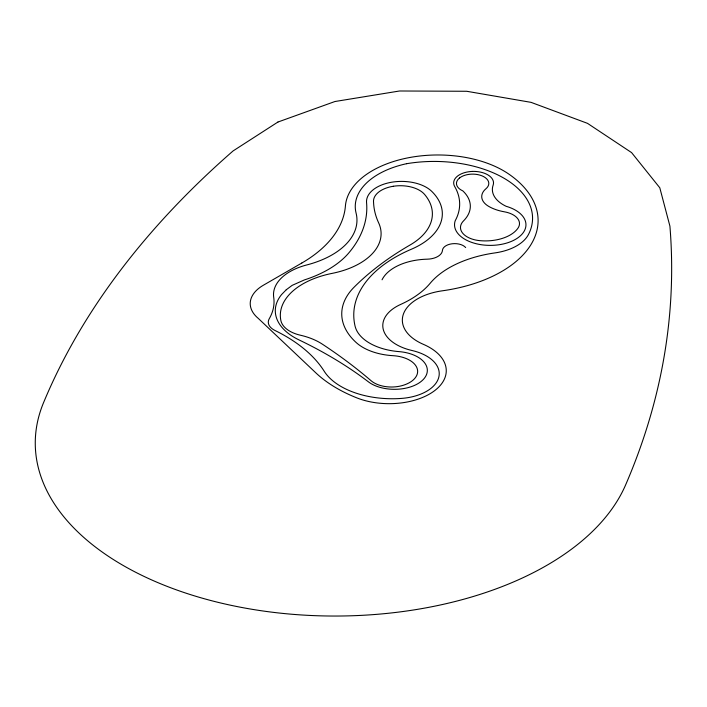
<?xml version="1.0" encoding="UTF-8"?>
<svg xmlns="http://www.w3.org/2000/svg" width="707" height="707" viewBox="0 0 707 707"><rect width="100%" height="100%" fill="white"/><g stroke="black" fill="none" stroke-linecap="round" stroke-linejoin="round"><path stroke-width="1.06" d="M465.674 247.556A12.258 7.079 0 0 0 452.144 243.774A12.258 7.079 0 0 0 442.441 250.411A15.854 9.156 0 0 1 427.258 259.177A49.075 28.333 0 0 0 382.045 279.795M286.282 289.737L281.563 294.572A65.716 37.939 0 0 0 299.043 339.926A436.21 251.842 0 0 1 368.365 381.807A32.805 18.939 0 0 0 422.821 379.968A32.805 18.939 0 0 0 399.04 351.618A51.505 29.738 0 0 1 355.108 326.254A141.488 81.685 0 0 1 411.288 249.271A76.356 44.09 0 0 0 431.668 191.305A35.023 20.22 0 0 0 391.404 182.265A35.023 20.22 0 0 0 366.562 202.67A177.333 102.382 0 0 1 348.966 252.726A107.835 62.26 0 0 1 304.417 279.91L292.168 285.354L286.282 289.737M277.931 122.037L233.107 150.918A1346.481 783.162 -0.2 0 0 43.684 402.336A299.627 172.985 0 0 0 263.004 610.989A299.627 172.985 0 0 0 625.43 485.347A1522.657 886.587 0 0 0 669.909 226.125L659.799 187.788L631.59 152.606L587.508 123.354L531.054 102.356L466.7 91.274L399.543 90.991L334.915 101.525L277.931 122.037M301.765 263.057L263.402 285.213A44.956 25.956 0 0 0 258.214 318.336L315.852 372.872A142.938 82.525 0 0 0 356.796 397.864A57.081 32.955 0 0 0 435.556 389.937A57.081 32.955 0 0 0 423.334 344.318A52.274 30.18 0 0 1 403.405 314.085A52.274 30.18 0 0 1 442.326 290.807A125.21 72.291 0 0 0 508.722 174.019A92.564 53.44 0 0 0 408.178 157.802A92.564 53.44 0 0 0 345.414 205.967A149.548 86.342 0 0 1 301.765 263.057M406.472 163.724A79.211 45.734 0 0 0 356.081 213.081A85.087 49.128 0 0 1 306.714 264.966A56.215 32.46 0 0 0 273.706 297.293A92.555 53.44 0 0 1 269.27 318.689A18.93 10.932 0 0 0 275.005 330.496A167.435 96.665 0 0 1 324.195 371.228A72.485 41.846 0 0 0 401.523 398.412A43.207 24.939 0 0 0 438.888 376.813A43.207 24.939 0 0 0 412.048 350.513A46.485 26.839 0 0 1 383.256 329.374A46.485 26.839 0 0 1 400.666 304.425A103.098 59.529 0 0 0 430.148 283.295A97.831 56.48 0 0 1 494.98 252.903A46.538 26.866 0 0 0 528.465 234.485A98.423 56.825 0 0 0 503.897 178.164A98.423 56.825 0 0 0 406.472 163.724M472.373 171.421A19.929 11.506 0 0 0 454.707 186.56A95.578 55.181 0 0 1 455.246 220.664A35.712 20.618 0 0 0 480.124 244.542A35.712 20.618 0 0 0 523.48 232.311A35.712 20.618 0 0 0 506.168 206.311A37.595 21.705 0 0 1 493.124 185.19A19.929 11.506 0 0 0 472.373 171.421M393.304 186.268A26.919 15.545 0 0 0 373.57 202.467A150.397 86.828 0 0 0 378.625 222.811A72.794 42.022 0 0 1 332.078 273.388A76.842 44.364 0 0 0 280.873 320.554A31.285 18.064 0 0 0 300.404 335.215A57.161 32.999 0 0 1 322.286 344.123A620.304 358.131 0 0 1 371.104 380.746A24.533 14.167 0 0 0 401.664 385.739A27.334 15.784 0 0 0 417.271 368.807A27.334 15.784 0 0 0 393.048 355.683A49.508 28.58 0 0 1 356.266 342.612A92.599 53.467 0 0 1 354.145 287.139A353.942 204.35 0 0 1 410.078 244.993A76.391 44.108 0 0 0 424.571 194.416A26.919 15.545 0 0 0 393.304 186.268M459.63 177.908A16.164 9.332 0 0 0 462.811 190.872A50.869 29.367 0 0 1 463.545 220.876A23.066 13.318 0 0 0 479.947 240.663A35.05 20.238 0 0 0 518.028 228.087A21.316 12.311 0 0 0 504.33 211.8A37.091 21.413 0 0 1 488.678 206.364A24.011 13.866 0 0 1 485.948 188.751A16.164 9.332 0 0 0 482.015 175.857A16.164 9.332 0 0 0 459.63 177.908"/></g></svg>
